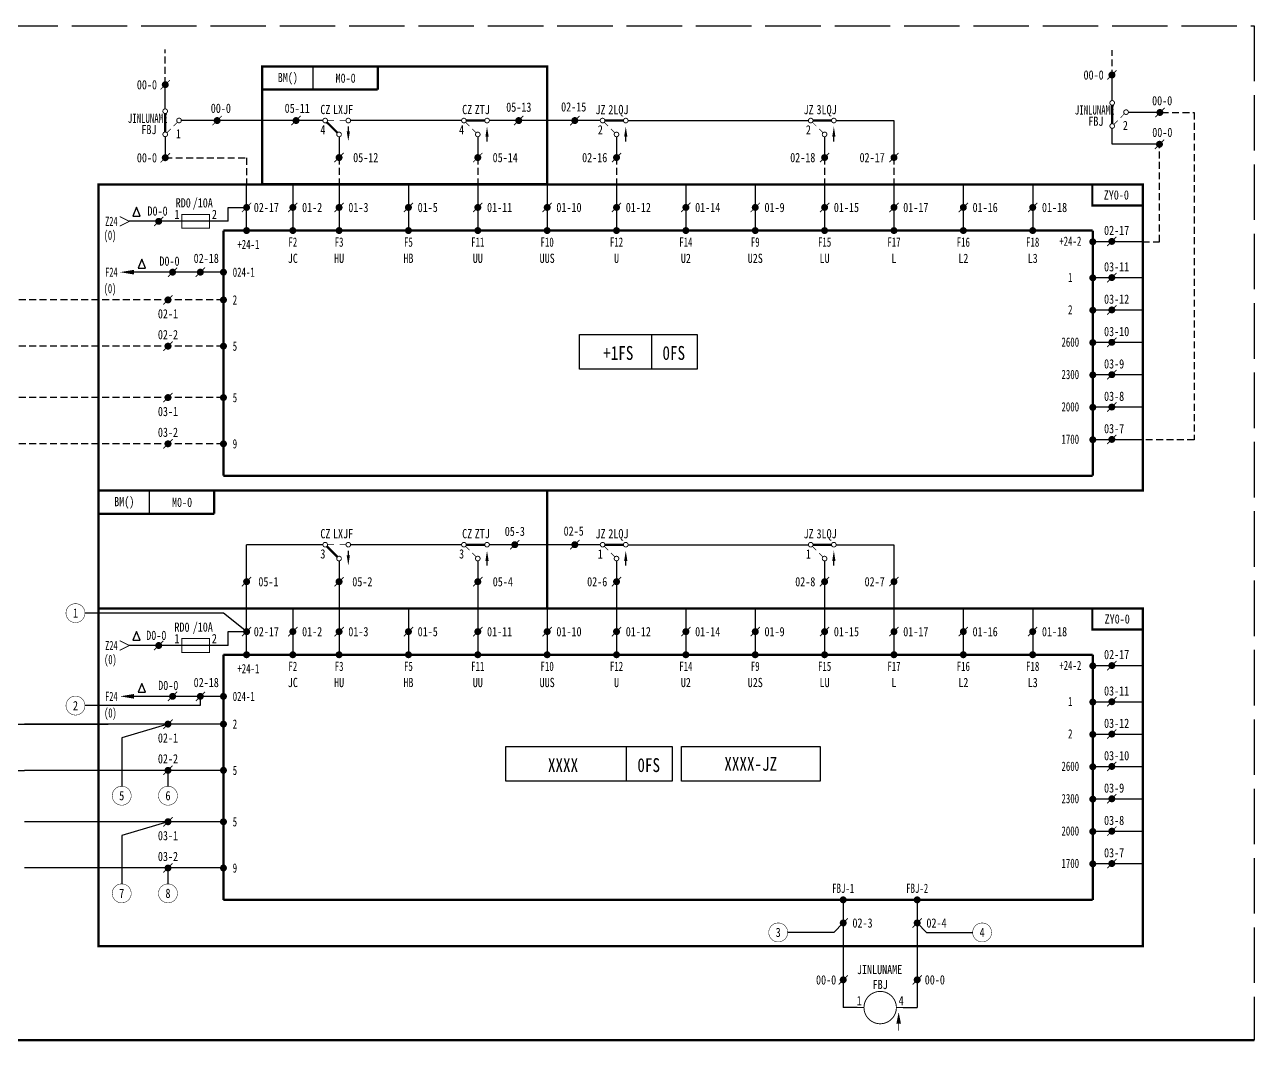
# Model space of a CAD drawing. Header units: millimetres. Extents: x 0 to 451, y -220 to 0.
# Drawn here: x 184.8 to 451, y -219.7 to 0.2 of the extents above; entities that cross this region are included whole.
import ezdxf
from ezdxf.enums import TextEntityAlignment as Align

# ---------------------------------------------------------------- set-up
doc = ezdxf.new("R2010")
doc.units = ezdxf.units.MM
doc.linetypes.add('ACAD_ISO02W100', pattern=[15, 12, -3])
doc.linetypes.add('DASHEDX2', pattern=[1.5, 1, -0.5])
for name, color, linetype in [('define', 7, 'Continuous'), ('hide', 7, 'Continuous'), ('tie', 7, 'Continuous')]:
    doc.layers.add(name, color=color, linetype=linetype)

# ---------------------------------------------------------------- blocks, each defined once
blk = doc.blocks.new('JS')
at = {"const_width": 0.75}
blk.add_lwpolyline([(-0.375, 0, -1), (0.375, 0, -1)], format="xyb", close=True, dxfattribs=at)
at = {"width": 0.7}
blk.add_attdef('Z20', text='', height=2, dxfattribs=at).set_placement((0, 1.5), align=Align.CENTER)
blk = doc.blocks.new('JTX')
at = {"const_width": 0.2}
blk.add_lwpolyline([(0, -2.5), (0, -4)], dxfattribs=at)
blk.add_solid([(-0.5, -2.5), (0.5, -2.5), (0, 0)])
blk = doc.blocks.new('JY')
at = {"const_width": 0.75}
blk.add_lwpolyline([(0.375, 0, -1), (-0.375, 0, -1)], format="xyb", close=True, dxfattribs=at)
at = {"width": 0.7}
blk.add_attdef('Z20', text='', height=2, dxfattribs=at).set_placement((1.5, 0), align=Align.MIDDLE_LEFT)
blk = doc.blocks.new('JX')
at = {"const_width": 0.75}
blk.add_lwpolyline([(-0.375, 0, 1), (0.375, 0, 1)], format="xyb", close=True, dxfattribs=at)
at = {"width": 0.7}
blk.add_attdef('Z20', text='', height=2, dxfattribs=at).set_placement((0, -3.5), align=Align.CENTER)

msp = doc.modelspace()

# ---------------------------------------------------------------- linework, layer by layer
at = {"color": 7, "linetype": 'DASHEDX2', "ltscale": 1.5}
for p, q in [((215.25, -12.64), (215.25, -5.13)), ((420.03, -11.01), (420.03, -5.26)), ((430.71, -18.75), (437.76, -18.75)), ((430.23, -46.71), (430.23, -25.72)), ((215.24, -28.54), (232.82, -28.54)), ((232.82, -28.54), (232.82, -34.51)), ((252.82, -28.5), (252.82, -34.29)), ((282.82, -28.5), (282.82, -34.29)), ((312.82, -28.5), (312.82, -34.29)), ((357.82, -28.5), (357.82, -34.29)), ((372.82, -28.5), (372.82, -34.29)), ((426.6, -46.71), (430.23, -46.71)), ((227.82, -59.29), (177.59, -59.29)), ((227.82, -69.29), (177.59, -69.29)), ((227.82, -80.41), (177.59, -80.41)), ((227.82, -90.41), (177.59, -90.41))]:
    msp.add_line(p, q, dxfattribs=at)
at = {"color": 7}
for p, q in [((247.19, -13.8), (247.19, -8.8)), ((279.32, -20.5), (255.32, -20.5)), ((309.32, -20.5), (285.32, -20.5)), ((315.32, -20.5), (354.32, -20.5)), ((360.32, -20.5), (372.82, -20.5)), ((372.82, -20.5), (372.82, -28.5)), ((252.82, -24), (252.82, -28.5)), ((282.82, -24), (282.82, -28.5)), ((312.82, -24), (312.82, -28.5)), ((357.82, -24), (357.82, -28.5)), ((232.82, -44.29), (232.82, -34.29)), ((242.82, -34.29), (242.82, -44.29)), ((252.82, -34.29), (252.82, -44.29)), ((267.82, -34.29), (267.82, -44.29)), ((282.82, -34.29), (282.82, -44.29)), ((297.82, -34.29), (297.82, -44.29)), ((312.82, -34.29), (312.82, -44.29)), ((327.82, -34.29), (327.82, -44.29)), ((342.82, -34.29), (342.82, -44.29)), ((357.82, -34.29), (357.82, -44.29)), ((372.82, -34.29), (372.82, -44.29)), ((387.82, -34.29), (387.82, -44.29)), ((402.82, -34.29), (402.82, -44.29)), ((228.82, -39.29), (232.82, -39.29)), ((228.82, -42.29), (228.82, -39.29)), ((228.82, -42.29), (207.45, -42.29)), ((227.82, -53.29), (208.45, -53.29)), ((227.82, -59.29), (227.82, -59.29)), ((304.84, -66.76), (330.28, -66.76)), ((304.84, -74.26), (304.84, -66.76)), ((320.36, -66.76), (320.36, -74.26)), ((330.28, -66.76), (330.28, -74.26)), ((227.82, -69.29), (227.82, -69.29)), ((330.28, -74.26), (304.84, -74.26)), ((227.82, -80.41), (227.82, -80.41)), ((227.82, -90.41), (227.82, -90.41)), ((211.82, -105.53), (211.82, -100.53)), ((249.32, -112.23), (232.82, -112.23)), ((232.82, -126.03), (232.82, -112.23)), ((279.32, -112.23), (255.32, -112.23)), ((309.32, -112.23), (285.32, -112.23)), ((315.32, -112.23), (354.32, -112.23)), ((360.32, -112.23), (372.82, -112.23)), ((372.82, -112.23), (372.82, -120.23)), ((252.82, -115.73), (252.82, -120.23)), ((282.82, -115.73), (282.82, -120.23)), ((312.82, -115.73), (312.82, -120.23)), ((357.82, -115.73), (357.82, -120.23)), ((252.82, -120.23), (252.82, -126.03)), ((282.82, -120.23), (282.82, -126.03)), ((312.82, -120.23), (312.82, -126.03)), ((357.82, -120.23), (357.82, -126.03)), ((372.82, -120.23), (372.82, -126.03)), ((227.82, -127.03), (197.82, -127.03)), ((232.82, -131.03), (227.82, -127.03)), ((232.82, -136.03), (232.82, -126.03)), ((242.82, -126.03), (242.82, -136.03)), ((252.82, -126.03), (252.82, -136.03)), ((267.82, -126.03), (267.82, -136.03)), ((282.82, -126.03), (282.82, -136.03)), ((297.82, -126.03), (297.82, -136.03)), ((312.82, -126.03), (312.82, -136.03)), ((327.82, -126.03), (327.82, -136.03)), ((342.82, -126.03), (342.82, -136.03)), ((357.82, -126.03), (357.82, -136.03)), ((372.82, -126.03), (372.82, -136.03)), ((387.82, -126.03), (387.82, -136.03)), ((402.82, -126.03), (402.82, -136.03)), ((228.82, -131.03), (232.82, -131.03)), ((228.82, -134.03), (228.82, -131.03)), ((228.82, -134.03), (207.45, -134.03)), ((227.82, -145.03), (208.45, -145.03)), ((222.82, -145.03), (222.82, -147.03)), ((222.82, -147.03), (197.82, -147.03)), ((125.35, -151.03), (184.82, -151.03)), ((227.82, -151.03), (184.82, -151.03)), ((215.82, -151.03), (205.82, -154.03)), ((227.82, -151.03), (227.82, -151.03)), ((205.82, -154.03), (205.82, -164.52)), ((288.85, -155.9), (324.85, -155.9)), ((288.85, -163.4), (288.85, -155.9)), ((314.94, -155.9), (314.94, -163.4)), ((324.85, -155.9), (324.85, -163.4)), ((135.35, -161.03), (184.82, -161.03)), ((227.82, -161.03), (184.82, -161.03)), ((215.82, -161.03), (215.82, -164.52)), ((227.82, -161.03), (227.82, -161.03)), ((324.85, -163.4), (288.85, -163.4)), ((227.82, -172.15), (184.82, -172.15)), ((215.82, -172.15), (205.82, -175.15)), ((227.82, -172.15), (227.82, -172.15)), ((205.82, -175.15), (205.82, -185.64)), ((227.82, -182.15), (184.82, -182.15)), ((215.82, -182.15), (215.82, -185.64)), ((227.82, -182.15), (227.82, -182.15)), ((361.84, -189.04), (361.84, -203.04)), ((377.84, -189.04), (377.84, -203.04)), ((361.84, -194.04), (359.84, -196.09)), ((377.84, -194.04), (379.84, -196.09)), ((359.84, -196.09), (349.84, -196.09)), ((379.84, -196.09), (389.84, -196.09)), ((361.84, -203.04), (361.84, -212.34)), ((377.84, -203.04), (377.84, -212.34)), ((364.84, -212.34), (361.84, -212.34)), ((374.84, -212.34), (377.84, -212.34))]:
    msp.add_line(p, q, dxfattribs=at)
for p, q in [((249.32, -20.5), (218.6, -20.5)), ((423.51, -18.68), (430.33, -18.68)), ((419.96, -22.14), (419.96, -25.5)), ((215.24, -23.98), (215.24, -28.54)), ((426.6, -46.71), (415.63, -46.71)), ((426.66, -54.52), (415.63, -54.52)), ((426.66, -61.52), (415.63, -61.52)), ((426.66, -68.52), (415.63, -68.52)), ((426.66, -75.52), (415.63, -75.52)), ((426.66, -82.52), (415.63, -82.52)), ((426.66, -89.52), (415.63, -89.52)), ((426.6, -138.44), (415.63, -138.44)), ((426.66, -146.26), (415.63, -146.26)), ((184.82, -151.03), (202.87, -151.03)), ((426.66, -153.26), (415.63, -153.26)), ((426.66, -160.26), (415.63, -160.26)), ((426.66, -167.26), (415.63, -167.26)), ((426.66, -174.26), (415.63, -174.26)), ((426.66, -181.26), (415.63, -181.26))]:
    msp.add_line(p, q)
for points, const_width in [([(100.9, 0), (100.9, -219.4), (450.73, -219.4)], 0.5), ([(236.19, -8.8), (236.19, -13.8), (261.19, -13.8)], 0.5), ([(236.19, -8.8), (261.19, -8.8), (261.19, -13.8)], 0.5), ([(418.96, -11.64), (420.96, -9.64)], 0.2), ([(214.24, -13.75), (216.24, -11.75)], 0.2), ([(429.34, -19.75), (431.34, -17.75)], 0.2), ([(225.45, -21.5), (227.45, -19.5)], 0.2), ([(242.52, -21.5), (244.52, -19.5)], 0.2), ([(250.17, -20.85), (252.47, -23.14)], 0.5), ([(251.72, -20.5), (250.32, -20.5)], 0.15), ([(254.32, -20.5), (252.92, -20.5)], 0.15), ([(284.32, -20.5), (280.32, -20.5)], 0.5), ([(280.17, -20.85), (281.02, -21.7)], 0.15), ([(290.68, -21.5), (292.68, -19.5)], 0.2), ([(302.8, -21.5), (304.8, -19.5)], 0.2), ([(314.32, -20.5), (310.32, -20.5)], 0.5), ([(310.17, -20.85), (311.02, -21.7)], 0.15), ([(359.32, -20.5), (355.32, -20.5)], 0.5), ([(355.17, -20.85), (356.02, -21.7)], 0.15), ([(281.62, -22.3), (282.47, -23.14)], 0.15), ([(311.62, -22.3), (312.47, -23.14)], 0.15), ([(356.62, -22.3), (357.47, -23.14)], 0.15), ([(429.23, -26.63), (431.23, -24.63)], 0.2), ([(214.24, -29.54), (216.24, -27.54)], 0.2), ([(251.82, -29.5), (253.82, -27.5)], 0.2), ([(281.82, -29.5), (283.82, -27.5)], 0.2), ([(311.82, -29.5), (313.82, -27.5)], 0.2), ([(356.82, -29.5), (358.82, -27.5)], 0.2), ([(371.82, -29.5), (373.82, -27.5)], 0.2), ([(415.72, -34.34), (415.72, -38.86), (426.59, -38.86)], 0.5), ([(200.82, -100.53), (200.82, -105.53), (225.82, -105.53)], 0.5), ([(200.82, -100.53), (225.82, -100.53), (225.82, -105.53)], 0.5), ([(289.82, -113.23), (291.82, -111.23)], 0.2), ([(302.8, -113.23), (304.8, -111.23)], 0.2), ([(250.17, -112.59), (252.47, -114.88)], 0.5), ([(251.72, -112.23), (250.32, -112.23)], 0.15), ([(254.32, -112.23), (252.92, -112.23)], 0.15), ([(284.32, -112.23), (280.32, -112.23)], 0.5), ([(280.17, -112.59), (281.02, -113.43)], 0.15), ([(281.62, -114.03), (282.47, -114.88)], 0.15), ([(314.32, -112.23), (310.32, -112.23)], 0.5), ([(310.17, -112.59), (311.02, -113.43)], 0.15), ([(311.62, -114.03), (312.47, -114.88)], 0.15), ([(359.32, -112.23), (355.32, -112.23)], 0.5), ([(355.17, -112.59), (356.02, -113.43)], 0.15), ([(356.62, -114.03), (357.47, -114.88)], 0.15), ([(231.82, -121.23), (233.82, -119.23)], 0.2), ([(251.82, -121.23), (253.82, -119.23)], 0.2), ([(281.82, -121.23), (283.82, -119.23)], 0.2), ([(311.82, -121.23), (313.82, -119.23)], 0.2), ([(356.82, -121.23), (358.82, -119.23)], 0.2), ([(371.82, -121.23), (373.82, -119.23)], 0.2), ([(200.82, -126.03), (200.82, -199.04), (426.66, -199.04), (426.66, -126.03), (200.82, -126.03)], 0.5), ([(415.72, -126.03), (415.72, -130.55), (426.59, -130.55)], 0.5), ([(415.82, -136.03), (227.82, -136.03)], 0.5), ([(227.82, -189.04), (227.82, -136.03)], 0.5), ([(415.82, -189.04), (415.82, -136.03)], 0.5), ([(415.82, -189.04), (227.82, -189.04)], 0.5), ([(366.34, -212.34), (364.84, -212.34)], 0.2), ([(373.34, -212.34), (374.84, -212.34)], 0.2)]:
    msp.add_lwpolyline(points, dxfattribs=dict(at, const_width=const_width))
at = {"color": 7, "const_width": 0.5}
for points in [[(236.19, -34.29), (236.19, -8.8), (297.82, -8.8), (297.82, -34.29)], [(200.82, -100.53), (426.66, -100.53), (426.66, -34.34), (200.82, -34.34)], [(200.82, -126.03), (200.82, -100.53), (297.82, -100.53), (297.82, -126.03)]]:
    msp.add_lwpolyline(points, close=True, dxfattribs=at)
at = {"color": 7}
for points, const_width in [([(419.58, -10.64, 1), (420.33, -10.64, 1)], 0.75), ([(214.86, -12.75, 1), (215.61, -12.75, 1)], 0.75), ([(429.96, -18.75, 1), (430.71, -18.75, 1)], 0.75), ([(226.08, -20.5, 1), (226.83, -20.5, 1)], 0.75), ([(243.14, -20.5, 1), (243.89, -20.5, 1)], 0.75), ([(250.32, -20.5, -1), (249.32, -20.5, -1)], 0.2), ([(255.32, -20.5, -1), (254.32, -20.5, -1)], 0.2), ([(280.32, -20.5, -1), (279.32, -20.5, -1)], 0.2), ([(285.32, -20.5, -1), (284.32, -20.5, -1)], 0.2), ([(291.3, -20.5, 1), (292.05, -20.5, 1)], 0.75), ([(303.43, -20.5, 1), (304.18, -20.5, 1)], 0.75), ([(310.32, -20.5, -1), (309.32, -20.5, -1)], 0.2), ([(315.32, -20.5, -1), (314.32, -20.5, -1)], 0.2), ([(355.32, -20.5, -1), (354.32, -20.5, -1)], 0.2), ([(360.32, -20.5, -1), (359.32, -20.5, -1)], 0.2), ([(253.32, -23.5, -1), (252.32, -23.5, -1)], 0.2), ([(283.32, -23.5, -1), (282.32, -23.5, -1)], 0.2), ([(313.32, -23.5, -1), (312.32, -23.5, -1)], 0.2), ([(358.32, -23.5, -1), (357.32, -23.5, -1)], 0.2), ([(429.86, -25.63, 1), (430.61, -25.63, 1)], 0.75), ([(214.86, -28.54, 1), (215.61, -28.54, 1)], 0.75), ([(252.45, -28.5, 1), (253.2, -28.5, 1)], 0.75), ([(282.45, -28.5, 1), (283.2, -28.5, 1)], 0.75), ([(312.45, -28.5, 1), (313.2, -28.5, 1)], 0.75), ([(357.45, -28.5, 1), (358.2, -28.5, 1)], 0.75), ([(372.45, -28.5, 1), (373.2, -28.5, 1)], 0.75), ([(250.32, -112.23, -1), (249.32, -112.23, -1)], 0.2), ([(255.32, -112.23, -1), (254.32, -112.23, -1)], 0.2), ([(280.32, -112.23, -1), (279.32, -112.23, -1)], 0.2), ([(285.32, -112.23, -1), (284.32, -112.23, -1)], 0.2), ([(290.45, -112.23, 1), (291.2, -112.23, 1)], 0.75), ([(303.43, -112.23, 1), (304.18, -112.23, 1)], 0.75), ([(310.32, -112.23, -1), (309.32, -112.23, -1)], 0.2), ([(315.32, -112.23, -1), (314.32, -112.23, -1)], 0.2), ([(355.32, -112.23, -1), (354.32, -112.23, -1)], 0.2), ([(360.32, -112.23, -1), (359.32, -112.23, -1)], 0.2), ([(253.32, -115.23, -1), (252.32, -115.23, -1)], 0.2), ([(283.32, -115.23, -1), (282.32, -115.23, -1)], 0.2), ([(313.32, -115.23, -1), (312.32, -115.23, -1)], 0.2), ([(358.32, -115.23, -1), (357.32, -115.23, -1)], 0.2), ([(232.45, -120.23, 1), (233.2, -120.23, 1)], 0.75), ([(252.45, -120.23, 1), (253.2, -120.23, 1)], 0.75), ([(282.45, -120.23, 1), (283.2, -120.23, 1)], 0.75), ([(312.45, -120.23, 1), (313.2, -120.23, 1)], 0.75), ([(357.45, -120.23, 1), (358.2, -120.23, 1)], 0.75), ([(372.45, -120.23, 1), (373.2, -120.23, 1)], 0.75), ([(193.77, -127.03, 1), (197.87, -127.03, 1)], 0.1), ([(193.77, -147.03, 1), (197.87, -147.03, 1)], 0.1), ([(203.77, -166.52, 1), (207.87, -166.52, 1)], 0.1), ([(213.77, -166.52, 1), (217.87, -166.52, 1)], 0.1), ([(203.77, -187.64, 1), (207.87, -187.64, 1)], 0.1), ([(213.77, -187.64, 1), (217.87, -187.64, 1)], 0.1), ([(345.74, -196.09, 1), (349.84, -196.09, 1)], 0.1), ([(389.84, -196.09, 1), (393.94, -196.09, 1)], 0.1), ([(366.34, -212.34, 1), (373.34, -212.34, 1)], 0.2)]:
    msp.add_lwpolyline(points, format="xyb", close=True, dxfattribs=dict(at, const_width=const_width))
for points in [[(420.03, -16.18), (420.03, -10.58)], [(215.25, -17.98), (215.25, -12.64)], [(419.96, -22.18), (419.96, -25.5), (430.23, -25.5), (430.23, -25.63)]]:
    msp.add_lwpolyline(points)
for points in [[(217.22, -19.48, 0, 0, 0), (217.22, -18.48, 0.8, 0, 0), (217.22, -16.28, 0, 0, 0)], [(422.01, -17.68, 0, 0, 0), (422.01, -16.68, 0.8, 0, 0), (422.01, -14.48, 0, 0, 0)]]:
    msp.add_lwpolyline(points, format="xyseb")
for points, const_width in [([(215.72, -18.48, -1), (214.72, -18.48, -1)], 0.2), ([(420.51, -16.68, -1), (419.51, -16.68, -1)], 0.2), ([(423.51, -18.68, -1), (422.51, -18.68, -1)], 0.2), ([(218.72, -20.48, -1), (217.72, -20.48, -1)], 0.2), ([(420.51, -21.68, -1), (419.51, -21.68, -1)], 0.2), ([(215.72, -23.48, -1), (214.72, -23.48, -1)], 0.2), ([(232.45, -39.29, 1), (233.2, -39.29, 1)], 0.75), ([(242.45, -39.29, 1), (243.2, -39.29, 1)], 0.75), ([(252.45, -39.29, 1), (253.2, -39.29, 1)], 0.75), ([(267.45, -39.29, 1), (268.2, -39.29, 1)], 0.75), ([(282.45, -39.29, 1), (283.2, -39.29, 1)], 0.75), ([(297.45, -39.29, 1), (298.2, -39.29, 1)], 0.75), ([(312.45, -39.29, 1), (313.2, -39.29, 1)], 0.75), ([(327.45, -39.29, 1), (328.2, -39.29, 1)], 0.75), ([(342.45, -39.29, 1), (343.2, -39.29, 1)], 0.75), ([(357.45, -39.29, 1), (358.2, -39.29, 1)], 0.75), ([(372.45, -39.29, 1), (373.2, -39.29, 1)], 0.75), ([(387.45, -39.29, 1), (388.2, -39.29, 1)], 0.75), ([(402.45, -39.29, 1), (403.2, -39.29, 1)], 0.75), ([(213.45, -42.29, 1), (214.2, -42.29, 1)], 0.75), ([(419.56, -46.64, 1), (420.31, -46.64, 1)], 0.75), ([(216.45, -53.29, 1), (217.2, -53.29, 1)], 0.75), ([(222.45, -53.29, 1), (223.2, -53.29, 1)], 0.75), ([(419.56, -54.46, 1), (420.31, -54.46, 1)], 0.75), ([(215.45, -59.29, 1), (216.2, -59.29, 1)], 0.75), ([(419.56, -61.46, 1), (420.31, -61.46, 1)], 0.75), ([(215.45, -69.29, 1), (216.2, -69.29, 1)], 0.75), ([(419.56, -68.46, 1), (420.31, -68.46, 1)], 0.75), ([(419.56, -75.46, 1), (420.31, -75.46, 1)], 0.75), ([(215.45, -80.41, 1), (216.2, -80.41, 1)], 0.75), ([(419.56, -82.46, 1), (420.31, -82.46, 1)], 0.75), ([(215.45, -90.41, 1), (216.2, -90.41, 1)], 0.75), ([(419.56, -89.46, 1), (420.31, -89.46, 1)], 0.75), ([(232.45, -131.03, 1), (233.2, -131.03, 1)], 0.75), ([(242.45, -131.03, 1), (243.2, -131.03, 1)], 0.75), ([(252.45, -131.03, 1), (253.2, -131.03, 1)], 0.75), ([(267.45, -131.03, 1), (268.2, -131.03, 1)], 0.75), ([(282.45, -131.03, 1), (283.2, -131.03, 1)], 0.75), ([(297.45, -131.03, 1), (298.2, -131.03, 1)], 0.75), ([(312.45, -131.03, 1), (313.2, -131.03, 1)], 0.75), ([(327.45, -131.03, 1), (328.2, -131.03, 1)], 0.75), ([(342.45, -131.03, 1), (343.2, -131.03, 1)], 0.75), ([(357.45, -131.03, 1), (358.2, -131.03, 1)], 0.75), ([(372.45, -131.03, 1), (373.2, -131.03, 1)], 0.75), ([(387.45, -131.03, 1), (388.2, -131.03, 1)], 0.75), ([(402.45, -131.03, 1), (403.2, -131.03, 1)], 0.75), ([(213.45, -134.03, 1), (214.2, -134.03, 1)], 0.75), ([(419.56, -138.38, 1), (420.31, -138.38, 1)], 0.75), ([(216.45, -145.03, 1), (217.2, -145.03, 1)], 0.75), ([(222.45, -145.03, 1), (223.2, -145.03, 1)], 0.75), ([(419.56, -146.19, 1), (420.31, -146.19, 1)], 0.75), ([(215.45, -151.03, 1), (216.2, -151.03, 1)], 0.75), ([(419.56, -153.19, 1), (420.31, -153.19, 1)], 0.75), ([(419.56, -160.19, 1), (420.31, -160.19, 1)], 0.75), ([(215.45, -161.03, 1), (216.2, -161.03, 1)], 0.75), ([(419.56, -167.19, 1), (420.31, -167.19, 1)], 0.75), ([(215.45, -172.15, 1), (216.2, -172.15, 1)], 0.75), ([(419.56, -174.19, 1), (420.31, -174.19, 1)], 0.75), ([(419.56, -181.19, 1), (420.31, -181.19, 1)], 0.75), ([(215.45, -182.15, 1), (216.2, -182.15, 1)], 0.75), ([(361.47, -194.04, 1), (362.22, -194.04, 1)], 0.75), ([(377.47, -194.04, 1), (378.22, -194.04, 1)], 0.75), ([(361.47, -206.34, 1), (362.22, -206.34, 1)], 0.75), ([(377.47, -206.34, 1), (378.22, -206.34, 1)], 0.75)]:
    msp.add_lwpolyline(points, format="xyb", close=True, dxfattribs=dict(const_width=const_width))
for points, const_width in [([(420.01, -21.18), (420.01, -17.18)], 0.5), ([(215.22, -22.98), (215.22, -18.98)], 0.5), ([(217.02, -21.68), (217.87, -20.84)], 0.15), ([(420.36, -21.33), (421.21, -20.48)], 0.15), ([(421.81, -19.88), (422.65, -19.03)], 0.15), ([(215.58, -23.13), (216.42, -22.28)], 0.15), ([(231.82, -40.29), (233.82, -38.29)], 0.2), ([(241.82, -40.29), (243.82, -38.29)], 0.2), ([(251.82, -40.29), (253.82, -38.29)], 0.2), ([(266.82, -40.29), (268.82, -38.29)], 0.2), ([(281.82, -40.29), (283.82, -38.29)], 0.2), ([(296.82, -40.29), (298.82, -38.29)], 0.2), ([(311.82, -40.29), (313.82, -38.29)], 0.2), ([(326.82, -40.29), (328.82, -38.29)], 0.2), ([(341.82, -40.29), (343.82, -38.29)], 0.2), ([(356.82, -40.29), (358.82, -38.29)], 0.2), ([(371.82, -40.29), (373.82, -38.29)], 0.2), ([(386.82, -40.29), (388.82, -38.29)], 0.2), ([(401.82, -40.29), (403.82, -38.29)], 0.2), ([(205.38, -43.33), (207.45, -42.29), (205.38, -41.25)], 0.2), ([(212.82, -43.29), (214.82, -41.29)], 0.2), ([(216.82, -42.29), (226.82, -42.29)], 0.2), ([(418.93, -47.64), (420.93, -45.64)], 0.2), ([(215.82, -54.29), (217.82, -52.29)], 0.2), ([(221.82, -54.29), (223.82, -52.29)], 0.2), ([(418.93, -55.46), (420.93, -53.46)], 0.2), ([(214.82, -60.29), (216.82, -58.29)], 0.2), ([(418.93, -62.46), (420.93, -60.46)], 0.2), ([(214.82, -70.29), (216.82, -68.29)], 0.2), ([(418.93, -69.46), (420.93, -67.46)], 0.2), ([(418.93, -76.46), (420.93, -74.46)], 0.2), ([(214.82, -81.41), (216.82, -79.41)], 0.2), ([(418.93, -83.46), (420.93, -81.46)], 0.2), ([(214.82, -91.41), (216.82, -89.41)], 0.2), ([(418.93, -90.46), (420.93, -88.46)], 0.2), ([(231.82, -132.03), (233.82, -130.03)], 0.2), ([(241.82, -132.03), (243.82, -130.03)], 0.2), ([(251.82, -132.03), (253.82, -130.03)], 0.2), ([(266.82, -132.03), (268.82, -130.03)], 0.2), ([(281.82, -132.03), (283.82, -130.03)], 0.2), ([(296.82, -132.03), (298.82, -130.03)], 0.2), ([(311.82, -132.03), (313.82, -130.03)], 0.2), ([(326.82, -132.03), (328.82, -130.03)], 0.2), ([(341.82, -132.03), (343.82, -130.03)], 0.2), ([(356.82, -132.03), (358.82, -130.03)], 0.2), ([(371.82, -132.03), (373.82, -130.03)], 0.2), ([(386.82, -132.03), (388.82, -130.03)], 0.2), ([(401.82, -132.03), (403.82, -130.03)], 0.2), ([(205.38, -135.07), (207.45, -134.03), (205.38, -132.99)], 0.2), ([(212.82, -135.03), (214.82, -133.03)], 0.2), ([(216.82, -134.03), (226.82, -134.03)], 0.2), ([(418.93, -139.38), (420.93, -137.38)], 0.2), ([(215.82, -146.03), (217.82, -144.03)], 0.2), ([(221.82, -146.03), (223.82, -144.03)], 0.2), ([(418.93, -147.19), (420.93, -145.19)], 0.2), ([(214.82, -152.03), (216.82, -150.03)], 0.2), ([(418.93, -154.19), (420.93, -152.19)], 0.2), ([(418.93, -161.19), (420.93, -159.19)], 0.2), ([(214.82, -162.03), (216.82, -160.03)], 0.2), ([(418.93, -168.19), (420.93, -166.19)], 0.2), ([(214.82, -173.15), (216.82, -171.15)], 0.2), ([(418.93, -175.19), (420.93, -173.19)], 0.2), ([(418.93, -182.19), (420.93, -180.19)], 0.2), ([(214.82, -183.15), (216.82, -181.15)], 0.2), ([(360.84, -195.04), (362.84, -193.04)], 0.2), ([(376.84, -195.04), (378.84, -193.04)], 0.2), ([(360.84, -207.34), (362.84, -205.34)], 0.2), ([(376.84, -207.34), (378.84, -205.34)], 0.2)]:
    msp.add_lwpolyline(points, dxfattribs=dict(const_width=const_width))
at = {"color": 7, "linetype": 'DASHEDX2', "ltscale": 1.5}
msp.add_lwpolyline([(437.76, -18.75), (437.76, -89.52), (426.72, -89.52)], dxfattribs=at)
at = {"color": 7}
for points in [[(254.82, -25, 0, 0.7, 0), (254.82, -22.8, 0.7, 0.7, 0)], [(284.82, -21.8, 0, 0.7, 0), (284.82, -24, 0.7, 0.7, 0)], [(314.82, -21.8, 0, 0.7, 0), (314.82, -24, 0.7, 0.7, 0)], [(359.82, -21.8, 0, 0.7, 0), (359.82, -24, 0.7, 0.7, 0)], [(254.82, -116.73, 0, 0.7, 0), (254.82, -114.53, 0.7, 0.7, 0)], [(284.82, -113.53, 0, 0.7, 0), (284.82, -115.73, 0.7, 0.7, 0)], [(314.82, -113.53, 0, 0.7, 0), (314.82, -115.73, 0.7, 0.7, 0)], [(359.82, -113.53, 0, 0.7, 0), (359.82, -115.73, 0.7, 0.7, 0)]]:
    msp.add_lwpolyline(points, format="xyseb", dxfattribs=at)
for points in [[(254.82, -21.8), (254.82, -22.8)], [(284.82, -25), (284.82, -24)], [(314.82, -25), (314.82, -24)], [(359.82, -25), (359.82, -24)], [(254.82, -113.53), (254.82, -114.53)], [(284.82, -116.73), (284.82, -115.73)], [(314.82, -116.73), (314.82, -115.73)], [(359.82, -116.73), (359.82, -115.73)]]:
    msp.add_lwpolyline(points, dxfattribs=at)
at = {"const_width": 0.2}
for points in [[(221.82, -40.79), (218.82, -40.79), (218.82, -43.79), (224.82, -43.79), (224.82, -40.79)], [(221.82, -132.53), (218.82, -132.53), (218.82, -135.53), (224.82, -135.53), (224.82, -132.53)]]:
    msp.add_lwpolyline(points, close=True, dxfattribs=at)
at = {"color": 7, "linetype": 'DASHEDX2', "ltscale": 1.5, "const_width": 0.5}
for points in [[(415.82, -44.29), (227.82, -44.29)], [(227.82, -97.31), (227.82, -44.29)], [(415.82, -97.31), (415.82, -44.29)], [(415.82, -97.31), (227.82, -97.31)]]:
    msp.add_lwpolyline(points, dxfattribs=at)
msp.add_lwpolyline([(326.85, -155.88), (356.85, -155.88), (356.85, -163.4), (326.85, -163.4)], close=True)
for points in [[(208.45, -52.79), (208.45, -53.79), (205.45, -53.29)], [(208.45, -144.53), (208.45, -145.53), (205.45, -145.03)]]:
    msp.add_solid(points)
at = {"layer": 'define'}
for p, q in [((209, -39.24), (208.21, -41.15)), ((209.79, -41.15), (209, -39.24)), ((208.21, -41.15), (209.79, -41.15)), ((210.15, -50.49), (209.36, -52.4)), ((210.94, -52.4), (210.15, -50.49)), ((209.36, -52.4), (210.94, -52.4)), ((209, -130.97), (208.21, -132.88)), ((208.21, -132.88), (209.79, -132.88)), ((209.79, -132.88), (209, -130.97)), ((210.15, -142.23), (209.36, -144.14)), ((210.94, -144.14), (210.15, -142.23)), ((209.36, -144.14), (210.94, -144.14))]:
    msp.add_line(p, q, dxfattribs=at)
at = {"layer": 'hide', "linetype": 'ACAD_ISO02W100'}
msp.add_lwpolyline([(0, 0), (450.73, 0), (450.73, -219.4), (0, -219.4)], close=True, dxfattribs=at)

# ---------------------------------------------------------------- block references
at = {"color": 7}
ref = msp.add_blockref('JY', (232.82, -44.29), dxfattribs=at)
ref.add_attrib('Z20', '+24-1', dxfattribs={"height": 2, "width": 0.7}).set_placement((230.82, -47.29), align=Align.MIDDLE_LEFT)
for name, p, values in [('JX', (242.82, -44.29), {'Z20': 'F2'}), ('JX', (252.82, -44.29), {'Z20': 'F3'}), ('JX', (267.82, -44.29), {'Z20': 'F5'}), ('JX', (282.82, -44.29), {'Z20': 'F11'}), ('JX', (297.82, -44.29), {'Z20': 'F10'}), ('JX', (312.82, -44.29), {'Z20': 'F12'}), ('JX', (327.82, -44.29), {'Z20': 'F14'}), ('JX', (342.82, -44.29), {'Z20': 'F9'}), ('JX', (357.82, -44.29), {'Z20': 'F15'}), ('JX', (372.82, -44.29), {'Z20': 'F17'}), ('JX', (387.82, -44.29), {'Z20': 'F16'}), ('JX', (402.82, -44.29), {'Z20': 'F18'}), ('JX', (242.82, -136.03), {'Z20': 'F2'}), ('JX', (252.82, -136.03), {'Z20': 'F3'}), ('JX', (267.82, -136.03), {'Z20': 'F5'}), ('JX', (282.82, -136.03), {'Z20': 'F11'}), ('JX', (297.82, -136.03), {'Z20': 'F10'}), ('JX', (312.82, -136.03), {'Z20': 'F12'}), ('JX', (327.82, -136.03), {'Z20': 'F14'}), ('JX', (342.82, -136.03), {'Z20': 'F9'}), ('JX', (357.82, -136.03), {'Z20': 'F15'}), ('JX', (372.82, -136.03), {'Z20': 'F17'}), ('JX', (387.82, -136.03), {'Z20': 'F16'}), ('JX', (402.82, -136.03), {'Z20': 'F18'}), ('JS', (361.84, -189.04), {'Z20': 'FBJ-1'}), ('JS', (377.84, -189.04), {'Z20': 'FBJ-2'})]:
    msp.add_blockref(name, p, dxfattribs=at).add_auto_attribs(values)
ref = msp.add_blockref('JS', (415.82, -46.71), dxfattribs=at)
ref.add_attrib('Z20', '+24-2', dxfattribs={"height": 2, "width": 0.7}).set_placement((410.95, -47.59), align=Align.CENTER)
ref = msp.add_blockref('JY', (227.82, -53.29), dxfattribs=dict(at, xscale=-1))
ref.add_attrib('Z20', '024-1', dxfattribs={"height": 2, "width": 0.7}).set_placement((229.82, -53.29), align=Align.MIDDLE_LEFT)
ref = msp.add_blockref('JS', (415.82, -54.52), dxfattribs=at)
ref.add_attrib('Z20', '1', dxfattribs={"height": 2, "width": 0.7}).set_placement((410.95, -55.41), align=Align.CENTER)
ref = msp.add_blockref('JY', (227.82, -59.29), dxfattribs=dict(at, xscale=-1))
ref.add_attrib('Z20', '2', dxfattribs={"height": 2, "width": 0.7}).set_placement((229.82, -59.29), align=Align.MIDDLE_LEFT)
ref = msp.add_blockref('JS', (415.82, -61.52), dxfattribs=at)
ref.add_attrib('Z20', '2', dxfattribs={"height": 2, "width": 0.7}).set_placement((410.95, -62.41), align=Align.CENTER)
ref = msp.add_blockref('JY', (227.82, -69.29), dxfattribs=dict(at, xscale=-1))
ref.add_attrib('Z20', '5', dxfattribs={"height": 2, "width": 0.7}).set_placement((229.82, -69.29), align=Align.MIDDLE_LEFT)
ref = msp.add_blockref('JS', (415.82, -68.52), dxfattribs=at)
ref.add_attrib('Z20', '2600', dxfattribs={"height": 2, "width": 0.7}).set_placement((410.95, -69.41), align=Align.CENTER)
ref = msp.add_blockref('JS', (415.82, -75.52), dxfattribs=at)
ref.add_attrib('Z20', '2300', dxfattribs={"height": 2, "width": 0.7}).set_placement((410.95, -76.41), align=Align.CENTER)
ref = msp.add_blockref('JY', (227.82, -80.41), dxfattribs=dict(at, xscale=-1))
ref.add_attrib('Z20', '5', dxfattribs={"height": 2, "width": 0.7}).set_placement((229.82, -80.41), align=Align.MIDDLE_LEFT)
ref = msp.add_blockref('JS', (415.82, -82.52), dxfattribs=at)
ref.add_attrib('Z20', '2000', dxfattribs={"height": 2, "width": 0.7}).set_placement((410.95, -83.41), align=Align.CENTER)
ref = msp.add_blockref('JY', (227.82, -90.41), dxfattribs=dict(at, xscale=-1))
ref.add_attrib('Z20', '9', dxfattribs={"height": 2, "width": 0.7}).set_placement((229.82, -90.41), align=Align.MIDDLE_LEFT)
ref = msp.add_blockref('JS', (415.82, -89.52), dxfattribs=at)
ref.add_attrib('Z20', '1700', dxfattribs={"height": 2, "width": 0.7}).set_placement((410.95, -90.41), align=Align.CENTER)
ref = msp.add_blockref('JY', (232.82, -136.03), dxfattribs=at)
ref.add_attrib('Z20', '+24-1', dxfattribs={"height": 2, "width": 0.7}).set_placement((230.82, -139.03), align=Align.MIDDLE_LEFT)
ref = msp.add_blockref('JS', (415.82, -138.44), dxfattribs=at)
ref.add_attrib('Z20', '+24-2', dxfattribs={"height": 2, "width": 0.7}).set_placement((410.95, -139.33), align=Align.CENTER)
ref = msp.add_blockref('JY', (227.82, -145.03), dxfattribs=dict(at, xscale=-1))
ref.add_attrib('Z20', '024-1', dxfattribs={"height": 2, "width": 0.7}).set_placement((229.82, -145.03), align=Align.MIDDLE_LEFT)
ref = msp.add_blockref('JS', (415.82, -146.26), dxfattribs=at)
ref.add_attrib('Z20', '1', dxfattribs={"height": 2, "width": 0.7}).set_placement((410.95, -147.14), align=Align.CENTER)
ref = msp.add_blockref('JY', (227.82, -151.03), dxfattribs=dict(at, xscale=-1))
ref.add_attrib('Z20', '2', dxfattribs={"height": 2, "width": 0.7}).set_placement((229.82, -151.03), align=Align.MIDDLE_LEFT)
ref = msp.add_blockref('JS', (415.82, -153.26), dxfattribs=at)
ref.add_attrib('Z20', '2', dxfattribs={"height": 2, "width": 0.7}).set_placement((410.95, -154.14), align=Align.CENTER)
ref = msp.add_blockref('JS', (415.82, -160.26), dxfattribs=at)
ref.add_attrib('Z20', '2600', dxfattribs={"height": 2, "width": 0.7}).set_placement((410.95, -161.14), align=Align.CENTER)
ref = msp.add_blockref('JY', (227.82, -161.03), dxfattribs=dict(at, xscale=-1))
ref.add_attrib('Z20', '5', dxfattribs={"height": 2, "width": 0.7}).set_placement((229.82, -161.03), align=Align.MIDDLE_LEFT)
ref = msp.add_blockref('JS', (415.82, -167.26), dxfattribs=at)
ref.add_attrib('Z20', '2300', dxfattribs={"height": 2, "width": 0.7}).set_placement((410.95, -168.14), align=Align.CENTER)
ref = msp.add_blockref('JY', (227.82, -172.15), dxfattribs=dict(at, xscale=-1))
ref.add_attrib('Z20', '5', dxfattribs={"height": 2, "width": 0.7}).set_placement((229.82, -172.15), align=Align.MIDDLE_LEFT)
ref = msp.add_blockref('JS', (415.82, -174.26), dxfattribs=at)
ref.add_attrib('Z20', '2000', dxfattribs={"height": 2, "width": 0.7}).set_placement((410.95, -175.14), align=Align.CENTER)
ref = msp.add_blockref('JS', (415.82, -181.26), dxfattribs=at)
ref.add_attrib('Z20', '1700', dxfattribs={"height": 2, "width": 0.7}).set_placement((410.95, -182.14), align=Align.CENTER)
ref = msp.add_blockref('JY', (227.82, -182.15), dxfattribs=dict(at, xscale=-1))
ref.add_attrib('Z20', '9', dxfattribs={"height": 2, "width": 0.7}).set_placement((229.82, -182.15), align=Align.MIDDLE_LEFT)
msp.add_blockref('JTX', (373.84, -213.34), dxfattribs=at)

# ---------------------------------------------------------------- texts
at = {"color": 4}
for s, width, p in [('BM()', 0.8, (241.74, -11.34)), ('M0-0', 0.8, (254.24, -11.34)), ('JINLUNAME', 0.7, (416.22, -18.21)), ('JINLUNAME', 0.7, (211.43, -20.01)), ('ZY0-0', 0.8, (420.91, -36.61))]:
    msp.add_text(s, height=2, dxfattribs=dict(at, width=width)).set_placement(p, align=Align.MIDDLE)
at = {"color": 4, "width": 0.8}
for p in [(418.17, -10.64), (213.45, -12.75), (432.99, -16.2), (229.43, -17.84), (433.03, -23.05), (213.45, -28.54)]:
    msp.add_text('00-0', height=2, dxfattribs=at).set_placement(p, align=Align.MIDDLE_RIGHT)
at = {"color": 7, "width": 0.8}
for s, p in [('05-11', (246.5, -17.84)), ('05-12', (261.31, -28.5)), ('05-14', (291.48, -28.5)), ('02-16', (310.82, -28.5)), ('02-18', (355.82, -28.5)), ('02-17', (370.82, -28.5)), ('02-18', (226.82, -50.29)), ('02-18', (226.82, -142.03))]:
    msp.add_text(s, height=2, dxfattribs=at).set_placement(p, align=Align.MIDDLE_RIGHT)
at = {"color": 4, "width": 0.8}
for s, p in [('CZ', (250.95, -19.11)), ('CZ', (281.62, -19.11)), ('JZ', (310.45, -19.12)), ('JZ', (355.45, -19.12)), ('RD0', (220.76, -39.29))]:
    msp.add_text(s, height=2, dxfattribs=at).set_placement(p, align=Align.RIGHT)
at = {"color": 7, "width": 0.8}
for s, p in [('LXJF', (251.5, -19.11)), ('ZTJ', (282.16, -19.11)), ('2LQJ', (311.05, -19.12)), ('3LQJ', (356.07, -19.12)), ('2', (422.32, -22.56)), ('1', (217.53, -24.36)), ('2', (225.32, -41.79)), ('02-17', (234.38, -40.29)), ('01-2', (244.82, -40.29)), ('01-3', (254.82, -40.29)), ('01-5', (269.82, -40.29)), ('01-11', (284.82, -40.29)), ('01-10', (299.82, -40.29)), ('01-12', (314.82, -40.29)), ('01-14', (329.82, -40.29)), ('01-9', (344.82, -40.29)), ('01-15', (359.82, -40.29)), ('01-17', (374.82, -40.29)), ('01-16', (389.82, -40.29)), ('01-18', (404.82, -40.29)), ('02-17', (418.25, -45.24)), ('03-11', (418.25, -53.12)), ('03-12', (418.25, -60.12)), ('03-10', (418.25, -67.12)), ('03-9', (418.25, -74.12)), ('03-8', (418.25, -81.12)), ('03-7', (418.25, -88.12)), ('LXJF', (251.5, -110.85)), ('ZTJ', (282.16, -110.85)), ('2LQJ', (311.05, -110.86)), ('3LQJ', (356.07, -110.86)), ('2', (225.32, -133.53)), ('02-17', (418.25, -136.98)), ('03-11', (418.25, -144.85)), ('03-12', (418.25, -151.85)), ('03-10', (418.25, -158.85)), ('03-9', (418.25, -165.85)), ('03-8', (418.25, -172.85)), ('03-7', (418.25, -179.85)), ('4', (373.84, -211.84))]:
    msp.add_text(s, height=2, dxfattribs=at).set_placement(p)
for s, height, p in [('05-13', 2, (291.69, -18.6)), ('02-15', 2, (303.56, -18.54)), ('FBJ', 2, (416.49, -21.64)), ('FBJ', 2, (211.71, -23.44)), ('/10A', 2, (223.35, -39.29)), ('JC', 2, (242.82, -51.29)), ('HU', 2, (252.82, -51.29)), ('HB', 2, (267.82, -51.29)), ('UU', 2, (282.82, -51.29)), ('UUS', 2, (297.82, -51.29)), ('U', 2, (312.82, -51.29)), ('U2', 2, (327.82, -51.29)), ('U2S', 2, (342.82, -51.29)), ('LU', 2, (357.82, -51.29)), ('L', 2, (372.82, -51.29)), ('L2', 2, (387.82, -51.29)), ('L3', 2, (402.82, -51.29)), ('02-1', 2, (215.82, -63.29)), ('02-2', 2, (215.82, -67.79)), ('+1FS', 3, (313.2, -72.26)), ('03-1', 2, (215.82, -84.41)), ('03-2', 2, (215.82, -88.91)), ('/10A', 2, (223.35, -131.03)), ('JC', 2, (242.82, -143.03)), ('HU', 2, (252.82, -143.03)), ('HB', 2, (267.82, -143.03)), ('UU', 2, (282.82, -143.03)), ('UUS', 2, (297.82, -143.03)), ('U', 2, (312.82, -143.03)), ('U2', 2, (327.82, -143.03)), ('U2S', 2, (342.82, -143.03)), ('LU', 2, (357.82, -143.03)), ('L', 2, (372.82, -143.03)), ('L2', 2, (387.82, -143.03)), ('L3', 2, (402.82, -143.03)), ('FBJ', 2, (369.84, -208.34))]:
    msp.add_text(s, height=height, dxfattribs=at).set_placement(p, align=Align.CENTER)
for s, p in [('4', (249.32, -22.5)), ('4', (279.32, -22.5)), ('2', (309.32, -22.5)), ('2', (354.32, -22.5)), ('3', (249.32, -114.23)), ('3', (279.32, -114.23)), ('1', (309.32, -114.23)), ('1', (354.32, -114.23)), ('1', (195.82, -127.03)), ('2', (195.82, -147.03)), ('5', (205.82, -166.52)), ('6', (215.82, -166.52)), ('7', (205.82, -187.64)), ('8', (215.82, -187.64)), ('3', (347.79, -196.09)), ('4', (391.89, -196.09))]:
    msp.add_text(s, height=2, dxfattribs=at).set_placement(p, align=Align.MIDDLE)
at = {"color": 4}
for s, height, width, p in [('D0-0', 2, 0.8, (213.57, -41.06)), ('(0)', 2, 0.6, (203.29, -46.3)), ('D0-0', 2, 0.8, (216.15, -51.9)), ('(0)', 2, 0.6, (203.29, -57.84)), ('0FS', 3, 0.8, (325.2, -72.26))]:
    msp.add_text(s, height=height, dxfattribs=dict(at, width=width)).set_placement(p, align=Align.CENTER)
at = {"color": 7}
for s, width, p in [('1', 0.8, (218.32, -41.79)), ('Z24', 0.6, (204.93, -43.29)), ('F24', 0.6, (204.93, -54.29)), ('Z24', 0.6, (204.93, -135.03)), ('1', 0.8, (218.32, -133.53)), ('F24', 0.6, (204.93, -146.03)), ('1', 0.8, (365.84, -211.84))]:
    msp.add_text(s, height=2, dxfattribs=dict(at, width=width)).set_placement(p, align=Align.RIGHT)
at = {"color": 3, "width": 0.8}
msp.add_text('BM()', height=2, dxfattribs=at).set_placement((206.37, -103.07), align=Align.MIDDLE)
at = {"color": 5, "width": 0.8}
msp.add_text('M0-0', height=2, dxfattribs=at).set_placement((218.87, -103.07), align=Align.MIDDLE)
at = {"color": 3, "width": 0.8}
for s, p in [('CZ', (250.95, -110.85)), ('CZ', (281.62, -110.85)), ('JZ', (310.45, -110.86)), ('JZ', (355.45, -110.86)), ('RD0', (220.49, -131.06))]:
    msp.add_text(s, height=2, dxfattribs=at).set_placement(p, align=Align.RIGHT)
at = {"color": 6, "width": 0.8}
for s, height, p in [('ZY0-0', 2, (421.1, -128.31)), ('XXXX-JZ', 3, (341.85, -159.64))]:
    msp.add_text(s, height=height, dxfattribs=at).set_placement(p, align=Align.MIDDLE)
at = {"color": 3, "width": 0.8}
for s, p in [('01-2', (244.82, -132.03)), ('01-5', (269.82, -132.03)), ('01-10', (299.82, -132.03)), ('01-14', (329.82, -132.03)), ('01-9', (344.82, -132.03)), ('01-16', (389.82, -132.03)), ('01-18', (404.82, -132.03))]:
    msp.add_text(s, height=2, dxfattribs=at).set_placement(p)
at = {"color": 3}
for s, width, p in [('D0-0', 0.8, (213.3, -132.83)), ('(0)', 0.6, (203.37, -138.07)), ('D0-0', 0.8, (215.89, -143.66)), ('(0)', 0.6, (203.37, -149.61)), ('JINLUNAME', 0.8, (369.71, -205.1))]:
    msp.add_text(s, height=2, dxfattribs=dict(at, width=width)).set_placement(p, align=Align.CENTER)
at = {"color": 6, "width": 0.8}
for s, p in [('XXXX', (301.25, -161.4)), ('0FS', (319.78, -161.4))]:
    msp.add_text(s, height=3, dxfattribs=at).set_placement(p, align=Align.CENTER)
at = {"layer": 'tie', "color": 3, "width": 0.8}
for s, p in [('05-3', (290.83, -110.34)), ('02-5', (303.56, -110.28)), ('02-1', (215.82, -155.03)), ('02-2', (215.82, -159.53)), ('03-1', (215.82, -176.15)), ('03-2', (215.82, -180.65))]:
    msp.add_text(s, height=2, dxfattribs=at).set_placement(p, align=Align.CENTER)
for s, p in [('05-1', (239.72, -120.23)), ('05-2', (260.03, -120.23)), ('05-4', (290.41, -120.23)), ('02-6', (310.82, -120.23)), ('02-8', (355.82, -120.23)), ('02-7', (370.82, -120.23))]:
    msp.add_text(s, height=2, dxfattribs=at).set_placement(p, align=Align.MIDDLE_RIGHT)
for s, p in [('02-17', (234.38, -132.03)), ('01-3', (254.82, -132.03)), ('01-11', (284.82, -132.03)), ('01-12', (314.82, -132.03)), ('01-15', (359.82, -132.03)), ('01-17', (374.82, -132.03)), ('00-0', (379.48, -207.33))]:
    msp.add_text(s, height=2, dxfattribs=at).set_placement(p)
for s, p in [('02-3', (363.84, -194.04)), ('02-4', (379.84, -194.04))]:
    msp.add_text(s, height=2, dxfattribs=at).set_placement(p, align=Align.MIDDLE_LEFT)
msp.add_text('00-0', height=2, dxfattribs=at).set_placement((360.32, -207.35), align=Align.RIGHT)

doc.saveas('drawing.dxf')
